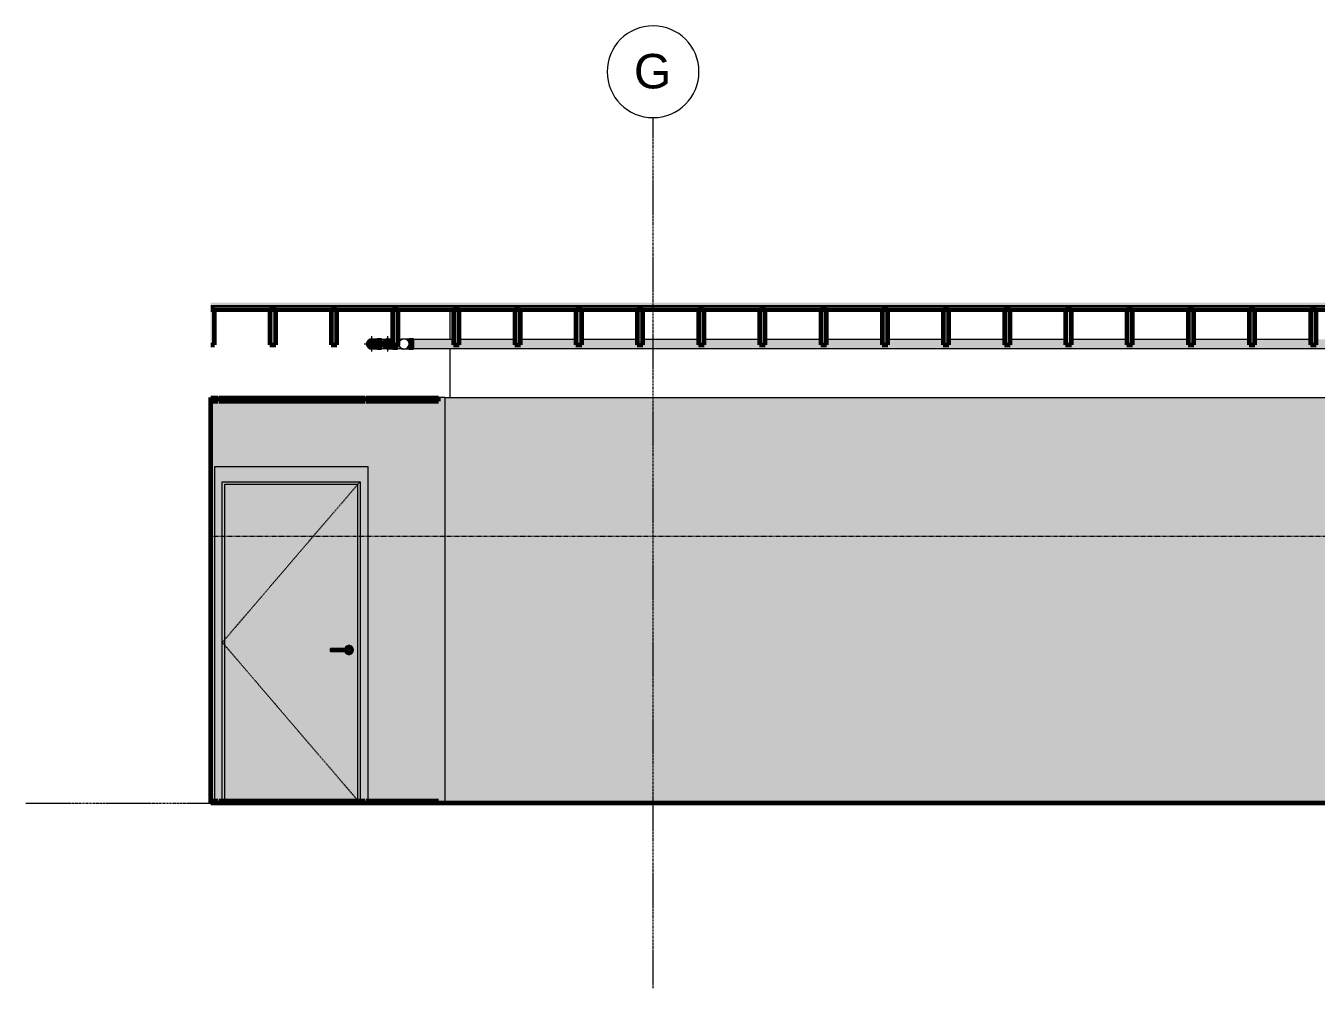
# Model space of a CAD drawing. Header units: inches. Extents: x 2871 to 9348, y -48 to 340.
# Drawn here: x 7843.3 to 8180.7, y 87.6 to 339.2 of the extents above; entities that cross this region are included whole.
import ezdxf

# ---------------------------------------------------------------- set-up
doc = ezdxf.new("R2010")
doc.units = ezdxf.units.IN
doc.header["$MEASUREMENT"] = 0
for name, pattern in [('Aligning Line 1_8_', [0.25, 0.125, -0.125]), ('Dash 1_16_', [0.125, 0.0625, -0.0625]), ('Grid Line 1_2_', [0.875, 0.5, -0.125, 0.125, -0.125])]:
    doc.linetypes.add(name, pattern=pattern)
for name, color, linetype, lineweight in [('0-3', 165, 'Continuous', 5), ('0-7', 130, 'Continuous', 5), ('A-CLNG', 13, 'Continuous', 18), ('A-CLNG-2', 13, 'Continuous', 60), ('A-DOOR', 31, 'Continuous', 18), ('A-DOOR-4', 31, 'Continuous', 9), ('A-DOOR-6', 31, 'Dash 1_16_', 9), ('A-DOOR-FRAM', 31, 'Continuous', 9), ('A-DOOR-FRAM-3', 31, 'Continuous', 18), ('A-FLOR', 192, 'Continuous', 18), ('A-FLOR-3', 250, 'Continuous', 60), ('A-FLOR-4', 21, 'Continuous', 18), ('A-FLOR-5', 135, 'Continuous', 5), ('A-FLOR-6', 10, 'Continuous', 18), ('A-FLOR-8', 192, 'Continuous', 60), ('A-FLOR-LEVL-1', 51, 'Grid Line 1_2_', 9), ('A-FLOR-MCUT-1', 10, 'Continuous', 18), ('A-FLOR-PATT-2', 253, 'Continuous', 9), ('G-ANNO-SYMB-1', 147, 'Aligning Line 1_8_', 9), ('I-WALL', 2, 'Continuous', 18), ('I-WALL-1', 2, 'Continuous', 5), ('I-WALL-2', 2, 'Continuous', 60), ('P-PIPE', 3, 'Continuous', 9), ('P-PIPE-1', 3, 'Continuous', 5), ('P-PIPE-CNTR', 3, 'Continuous', 9), ('S-BEAM', 12, 'Continuous', 9), ('S-BEAM-1', 12, 'Continuous', 60), ('S-GRID-1', 1, 'Grid Line 1_2_', 9), ('S-GRID-IDEN', 1, 'Continuous', 9), ('S-GRID-IDEN-1', 147, 'Continuous', 9)]:
    doc.layers.add(name, color=color, linetype=linetype, lineweight=lineweight)
doc.styles.add('Arial', font='arial.ttf', dxfattribs={"height": 9})

# ---------------------------------------------------------------- blocks, each defined once
blk = doc.blocks.new('CTR - 2nd Phase_rvt-7-Elevation 9 - a')
at = {"layer": 'A-FLOR-LEVL-1'}
blk.add_line((10303.21, 136), (11795.56, 136), dxfattribs=at)
blk = doc.blocks.new('CTR - 1st Phase - Unit Layouts_rvt-7-Elevation 9 - a')
at = {"layer": 'A-FLOR-LEVL-1'}
blk.add_line((10303.21, 136), (11795.56, 136), dxfattribs=at)
blk = doc.blocks.new('Grid - Grid Head - Circle-50561-Elevation 9 - a')
at = {"layer": 'S-GRID-IDEN-1'}
for start, end in [(0, 180), (180, 360)]:
    blk.add_arc((11535.19, 327.16), 12, start, end, dxfattribs=at)
blk = doc.blocks.new('CTR - 1st Phase - Shell_rvt-7-Elevation 9 - a')
at = {"layer": 'A-FLOR-4'}
blk.add_hatch(color=256, dxfattribs=at).paths.add_polyline_path([(11071.2, 265), (11747.21, 265), (11747.21, 265.75), (10351.58, 265.75), (10351.58, 265), (11060.3, 265)], flags=0)
at = {"layer": 'A-FLOR-5'}
blk.add_hatch(color=256, dxfattribs=at).paths.add_polyline_path([(11725.41, 265.75), (11747.21, 265.75), (11747.21, 266), (10351.58, 266), (10351.58, 265.75), (11714.5, 265.75)], flags=0)
at = {"layer": 'A-FLOR-PATT-2'}
h = blk.add_hatch(dxfattribs=at)
h.set_pattern_fill('FP_12', color=256, style=0, pattern_type=2)
h.set_pattern_definition([(0, (10972.352, 0), (15.36, 3.84), [0.634, -10.886, 0.634, -10.886, -61.44]), (0, (10972.352, 0), (15.36, 3.84), [-23.04, 0.634, -22.406, 0.634, -10.886, -26.88]), (0, (10972.352, 0), (15.36, 3.84), [-57.6, 0.634, -7.046, 0.634, -18.566]), (120, (10978.112, 1.92), (-11.005538, 11.38215), [0.634, -10.886, 0.634, -10.886, -61.44]), (120, (10978.112, 1.92), (-11.005538, 11.38215), [-23.04, 0.634, -22.406, 0.634, -10.886, -26.88]), (120, (10978.112, 1.92), (-11.005538, 11.38215), [-57.6, 0.634, -7.046, 0.634, -18.566]), (240, (10980.032, 9.6), (-4.354462, -15.22215), [0.634, -10.886, 0.634, -10.886, -61.44]), (240, (10980.032, 9.6), (-4.354462, -15.22215), [-23.04, 0.634, -22.406, 0.634, -10.886, -26.88]), (240, (10980.032, 9.6), (-4.354462, -15.22215), [-57.6, 0.634, -7.046, 0.634, -18.566])])
h.paths.add_polyline_path([(11071.2, 266), (11747.21, 266), (11747.21, 266.79), (10351.58, 266.79), (10351.58, 266), (11060.3, 266)], flags=0)
at = {"layer": 'A-FLOR-3'}
for p, q in [((10351.58, 265), (11747.21, 265)), ((11546.99, 136), (10351.58, 136))]:
    blk.add_line(p, q, dxfattribs=at)
at = {"layer": 'A-FLOR-6'}
for p, q in [((10414.04, 265), (10414.04, 257.19)), ((10414.04, 254.81), (10414.04, 241.88))]:
    blk.add_line(p, q, dxfattribs=at)
at = {"layer": 'A-FLOR-LEVL-1'}
blk.add_line((10303.21, 136), (11795.56, 136), dxfattribs=at)
at = {"layer": 'A-FLOR-MCUT-1'}
for p, q in [((11747.21, 266), (10351.58, 266)), ((11747.21, 265.75), (10351.58, 265.75))]:
    blk.add_line(p, q, dxfattribs=at)
at = {"layer": 'G-ANNO-SYMB-1'}
blk.add_line((10351.58, 205.76), (11747.21, 205.76), dxfattribs=at)
at = {"layer": 'S-GRID-1'}
blk.add_line((10467.19, 87.62), (10467.19, 315.16), dxfattribs=at)
at = {"layer": '0-3'}
blk.add_blockref('Grid - Grid Head - Circle-50561-Elevation 9 - a', (-1068, 0), dxfattribs=at)
at = {"layer": 'S-GRID-IDEN', "insert": (10462.19, 331.8), "char_height": 9, "width": 11.9685, "attachment_point": 1, "style": 'Arial'}
blk.add_mtext('G', dxfattribs=at)
blk = doc.blocks.new('CTR - 1st Phase -Stairs _ Elevators_rvt-7-Elevation 9 - a')
at = {"layer": 'A-FLOR-LEVL-1'}
blk.add_line((10303.21, 136), (11795.56, 136), dxfattribs=at)
blk = doc.blocks.new('Dimension Lumber - 2x10-2056819-Elevation 9 - a')
at = {"layer": 'S-BEAM'}
blk.add_hatch(color=256, dxfattribs=at).paths.add_polyline_path([(11680.54, 255.75), (11680.54, 265), (11679.04, 265), (11679.04, 255.75), (11680.43, 255.75)], flags=0)
at = {"layer": 'S-BEAM-1'}
for p, q in [((11680.54, 265), (11679.04, 265)), ((11679.04, 265), (11679.04, 255.75)), ((11680.54, 255.75), (11680.54, 265)), ((11679.04, 255.75), (11680.54, 255.75))]:
    blk.add_line(p, q, dxfattribs=at)
blk = doc.blocks.new('Dimension Lumber - 2x10-2056818-Elevation 9 - a')
at = {"layer": 'S-BEAM'}
blk.add_hatch(color=256, dxfattribs=at).paths.add_polyline_path([(11744.54, 255.75), (11744.54, 265), (11743.04, 265), (11743.04, 255.75)], flags=0)
at = {"layer": 'S-BEAM-1'}
for p, q in [((11744.54, 265), (11743.04, 265)), ((11743.04, 265), (11743.04, 255.75)), ((11744.54, 255.75), (11744.54, 265)), ((11743.04, 255.75), (11744.54, 255.75))]:
    blk.add_line(p, q, dxfattribs=at)
blk = doc.blocks.new('Dimension Lumber - 2x10-V11-Elevation 9 - a')
at = {"layer": 'S-BEAM'}
blk.add_hatch(color=256, dxfattribs=at).paths.add_polyline_path([(10351.58, 255.75), (10352.54, 255.75), (10352.54, 265), (10351.58, 265)], flags=0)
at = {"layer": 'S-BEAM-1'}
for p, q in [((10352.54, 265), (10351.58, 265)), ((10352.54, 255.75), (10352.54, 265)), ((10351.58, 255.75), (10352.54, 255.75))]:
    blk.add_line(p, q, dxfattribs=at)
blk = doc.blocks.new('HOLLOW METAL - UNIT DOOR-2058840-Elevation 9 - a')
at = {"layer": 'A-DOOR'}
h = blk.add_hatch(color=256, dxfattribs=at)
h.paths.add_polyline_path([(11004.36, 136.5), (11004.36, 219.38), (10969.61, 219.38), (10969.61, 136.5)], flags=0)
h.paths.add_polyline_path([(11002.13, 174.82), (11001.83, 174.86), (11001.54, 174.98), (11001.3, 175.16), (11001.11, 175.41), (11001.03, 175.61), (10997.31, 175.62), (10997.31, 176.39), (11001.03, 176.39), (11001.11, 176.59), (11001.33, 176.86), (11001.54, 177.02), (11001.83, 177.14), (11002.13, 177.18), (11002.44, 177.14), (11002.73, 177.02), (11002.97, 176.84), (11003.16, 176.59), (11003.28, 176.31), (11003.32, 176), (11003.28, 175.69), (11003.16, 175.41), (11002.97, 175.16), (11002.73, 174.98), (11002.44, 174.86)], flags=0)
for points in [[(11000.95, 176), (11001.45, 176), (11001.45, 176.39), (10997.31, 176.38), (10997.31, 176), (11000.33, 176)], [(11000.96, 175.61), (11001.45, 175.62), (11001.45, 176), (10997.31, 176), (10997.31, 175.61), (11000.95, 175.61)], [(11001.69, 176), (11002.43, 176), (11002.4, 176.14), (11002.34, 176.25), (11002.25, 176.33), (11002.16, 176.37), (11002.12, 176.38), (11001.95, 176.38), (11001.85, 176.38), (11001.45, 176.38), (11001.45, 176), (11001.69, 176)]]:
    blk.add_hatch(color=256, dxfattribs=at).paths.add_polyline_path(points, flags=0)
h = blk.add_hatch(color=256, dxfattribs=at)
h.paths.add_polyline_path([(11002.31, 176.28), (11002.4, 176.13), (11002.42, 176.1), (11002.43, 175.99), (11002.39, 175.83), (11002.34, 175.75), (11002.32, 175.76), (11002.38, 176.01), (11002.32, 176.25)], flags=0)
h.paths.add_polyline_path([(11002.13, 174.82), (11002.44, 174.86), (11002.73, 174.98), (11002.97, 175.16), (11003.16, 175.41), (11003.28, 175.69), (11003.32, 176), (11003.28, 176.31), (11003.16, 176.59), (11002.94, 176.86), (11002.73, 177.02), (11002.44, 177.14), (11002.13, 177.18), (11001.83, 177.14), (11001.54, 177.02), (11001.3, 176.84), (11001.11, 176.59), (11001.04, 176.39), (11002.05, 176.38), (11002.04, 176.39), (11002.19, 176.36), (11002.3, 176.29), (11002.31, 176.25), (11002.37, 175.97), (11002.31, 175.72), (11002.18, 175.64), (11002.1, 175.62), (11001.93, 175.61), (11001.86, 175.62), (11001.03, 175.61), (11001.11, 175.41), (11001.3, 175.16), (11001.54, 174.98), (11001.83, 174.86)], flags=0)
h = blk.add_hatch(color=256, dxfattribs=at)
h.paths.add_polyline_path([(11002.31, 175.72), (11002.41, 175.88), (11002.42, 175.9), (11002.42, 176), (11002.38, 176), (11002.32, 175.75)], flags=0)
h.paths.add_polyline_path([(11002.04, 175.61), (11002.19, 175.64), (11002.25, 175.67), (11002.31, 175.75), (11002.38, 176), (11001.45, 176), (11001.45, 175.61), (11001.48, 175.62), (11002.01, 175.61)], flags=0)
at = {"layer": 'A-DOOR-FRAM-3'}
for points in [[(10967.92, 136), (10968.17, 136), (10968.17, 136.5), (10968.99, 136.5), (10968.99, 220), (11004.99, 220), (11004.99, 136.5), (11006.32, 136.5), (11006.32, 136), (11006.57, 136), (11006.57, 136.5), (11006.99, 136.5), (11006.99, 224), (10966.99, 224), (10967, 136.5), (10967.92, 136.5)], [(11004.99, 136.5), (11004.99, 136.5), (11004.99, 220), (10968.99, 220), (10968.99, 136.5), (10969.61, 136.5), (10969.61, 219.38), (11004.36, 219.38), (11004.36, 136.5)]]:
    blk.add_hatch(color=256, dxfattribs=at).paths.add_polyline_path(points, flags=0)
at = {"layer": 'A-DOOR-4'}
for p, q in [((11001.45, 176.39), (10997.31, 176.39)), ((10997.31, 176), (10997.31, 176.39)), ((10997.31, 175.61), (10997.31, 176)), ((10997.31, 175.61), (11001.45, 175.61))]:
    blk.add_line(p, q, dxfattribs=at)
at = {"layer": 'A-DOOR-4', "flags": 128}
for points in [[(11002.04, 176.39), (11001.88, 176.39), (11001.5, 176.39), (11001.45, 176.39)], [(11001.45, 175.61), (11001.84, 175.61), (11002.03, 175.61), (11002.04, 175.61)]]:
    blk.add_lwpolyline(points, dxfattribs=at)
at = {"layer": 'A-DOOR-4'}
for start, end in [(0, 160.3657), (199.5633, 0)]:
    blk.add_arc((11002.13, 176), 1.18, start, end, dxfattribs=at)
at = {"layer": 'A-DOOR-6'}
for p, q in [((11004.99, 220), (10968.99, 178)), ((10968.99, 178), (11004.56, 136.5))]:
    blk.add_line(p, q, dxfattribs=at)
at = {"layer": 'A-DOOR-FRAM'}
for p, q in [((10968.99, 136.5), (10968.99, 220)), ((10968.99, 220), (11004.99, 220)), ((10969.61, 136.5), (10969.61, 219.38)), ((10969.61, 219.38), (11004.36, 219.38)), ((11004.36, 219.38), (11004.36, 136.5)), ((11004.99, 220), (11004.99, 136.5))]:
    blk.add_line(p, q, dxfattribs=at)
blk = doc.blocks.new('Elbow - PVC - Sch 40 - Standard-2079255-Elevation 9 - a')
at = {"layer": 'P-PIPE'}
h = blk.add_hatch(color=256, dxfattribs=at)
h.paths.add_polyline_path([(10393.69, 254.66), (10394.04, 254.7), (10394.38, 254.85), (10394.64, 255.05), (10394.86, 255.35), (10394.99, 255.65), (10395.03, 256), (10394.99, 256.35), (10394.84, 256.69), (10394.64, 256.95), (10394.28, 257.2), (10394.04, 257.3), (10393.69, 257.34), (10393.34, 257.3), (10393, 257.15), (10392.74, 256.95), (10392.53, 256.67), (10392.39, 256.35), (10392.35, 256), (10392.39, 255.65), (10392.54, 255.31), (10392.74, 255.05), (10393.1, 254.8), (10393.38, 254.7)], flags=0)
h.paths.add_polyline_path([(10393.69, 254.81), (10393.38, 254.85), (10393.05, 255.01), (10392.85, 255.16), (10392.66, 255.41), (10392.54, 255.69), (10392.5, 256), (10392.54, 256.31), (10392.69, 256.63), (10392.91, 256.88), (10393.1, 257.03), (10393.38, 257.15), (10393.69, 257.19), (10394, 257.15), (10394.28, 257.03), (10394.53, 256.84), (10394.73, 256.57), (10394.85, 256.25), (10394.88, 256), (10394.84, 255.69), (10394.72, 255.41), (10394.53, 255.16), (10394.24, 254.95), (10394, 254.85), (10393.83, 254.83)], flags=0)
for points in [[(10395.03, 256), (10395.07, 256), (10395.07, 257.34), (10393.83, 257.33), (10394.06, 257.29), (10394.38, 257.15), (10394.69, 256.89), (10394.87, 256.64), (10394.99, 256.35)], [(10395.19, 256), (10396.22, 256), (10396.22, 257.34), (10395.07, 257.34), (10395.07, 256)], [(10395.07, 254.66), (10395.07, 256), (10395.03, 256), (10394.99, 255.65), (10394.84, 255.31), (10394.64, 255.05), (10394.36, 254.84), (10394, 254.69), (10393.83, 254.66), (10394.85, 254.66), (10395.03, 254.66)], [(10395.19, 254.66), (10396.22, 254.66), (10396.22, 256), (10395.07, 256), (10395.07, 254.66)]]:
    blk.add_hatch(color=256, dxfattribs=at).paths.add_polyline_path(points, flags=0)
for p, q in [((10396.22, 257.34), (10395.07, 257.34)), ((10396.22, 257.34), (10396.22, 256)), ((10395.07, 254.66), (10396.22, 254.66)), ((10396.22, 256), (10396.22, 254.66))]:
    blk.add_line(p, q, dxfattribs=at)
at = {"layer": 'P-PIPE', "flags": 128}
for points in [[(10392.35, 256), (10392.35, 256.05), (10392.35, 256.11), (10392.36, 256.16), (10392.36, 256.21), (10392.37, 256.27), (10392.38, 256.32), (10392.4, 256.37), (10392.41, 256.42), (10392.43, 256.47), (10392.45, 256.52), (10392.47, 256.57), (10392.5, 256.62), (10392.52, 256.67), (10392.55, 256.71), (10392.58, 256.76), (10392.61, 256.8), (10392.64, 256.85), (10392.68, 256.89), (10392.72, 256.93), (10392.75, 256.96), (10392.79, 257), (10392.83, 257.04), (10392.88, 257.07), (10392.92, 257.1), (10392.96, 257.13), (10393.01, 257.16), (10393.06, 257.19), (10393.1, 257.21), (10393.15, 257.23), (10393.2, 257.25), (10393.25, 257.27), (10393.3, 257.29), (10393.36, 257.3), (10393.41, 257.31), (10393.46, 257.32), (10393.51, 257.33), (10393.57, 257.34), (10393.62, 257.34), (10393.68, 257.34), (10393.69, 257.34)], [(10393.69, 257.34), (10393.69, 257.34), (10393.69, 257.34), (10393.7, 257.34), (10393.71, 257.34), (10393.72, 257.34), (10393.73, 257.34), (10393.74, 257.34), (10393.76, 257.34), (10393.78, 257.34), (10393.8, 257.34), (10393.82, 257.34), (10393.85, 257.34), (10393.87, 257.34), (10393.9, 257.34), (10393.93, 257.34), (10393.96, 257.34), (10394, 257.34), (10394.03, 257.34), (10394.07, 257.34), (10394.11, 257.34), (10394.15, 257.34), (10394.19, 257.34), (10394.23, 257.34), (10394.28, 257.34), (10394.32, 257.34), (10394.37, 257.34), (10394.42, 257.34), (10394.47, 257.34), (10394.52, 257.34), (10394.57, 257.34), (10394.62, 257.34), (10394.67, 257.34), (10394.72, 257.34), (10394.78, 257.34), (10394.83, 257.34), (10394.89, 257.34), (10394.94, 257.34), (10395, 257.34), (10395.05, 257.34), (10395.07, 257.34)], [(10393.69, 254.66), (10393.64, 254.66), (10393.58, 254.66), (10393.53, 254.67), (10393.48, 254.67), (10393.42, 254.68), (10393.37, 254.69), (10393.32, 254.71), (10393.27, 254.72), (10393.22, 254.74), (10393.17, 254.76), (10393.12, 254.78), (10393.07, 254.81), (10393.02, 254.83), (10392.98, 254.86), (10392.93, 254.89), (10392.89, 254.92), (10392.84, 254.95), (10392.8, 254.99), (10392.76, 255.03), (10392.73, 255.06), (10392.69, 255.1), (10392.65, 255.14), (10392.62, 255.19), (10392.59, 255.23), (10392.56, 255.27), (10392.53, 255.32), (10392.5, 255.37), (10392.48, 255.41), (10392.46, 255.46), (10392.44, 255.51), (10392.42, 255.56), (10392.4, 255.61), (10392.39, 255.67), (10392.38, 255.72), (10392.37, 255.77), (10392.36, 255.82), (10392.35, 255.88), (10392.35, 255.93), (10392.35, 255.99), (10392.35, 256)], [(10395.07, 254.66), (10395.01, 254.66), (10394.96, 254.66), (10394.9, 254.66), (10394.85, 254.66), (10394.79, 254.66), (10394.74, 254.66), (10394.69, 254.66), (10394.63, 254.66), (10394.58, 254.66), (10394.53, 254.66), (10394.48, 254.66), (10394.43, 254.66), (10394.38, 254.66), (10394.33, 254.66), (10394.29, 254.66), (10394.24, 254.66), (10394.2, 254.66), (10394.16, 254.66), (10394.12, 254.66), (10394.08, 254.66), (10394.04, 254.66), (10394.01, 254.66), (10393.97, 254.66), (10393.94, 254.66), (10393.91, 254.66), (10393.88, 254.66), (10393.85, 254.66), (10393.83, 254.66), (10393.8, 254.66), (10393.78, 254.66), (10393.76, 254.66), (10393.75, 254.66), (10393.73, 254.66), (10393.72, 254.66), (10393.71, 254.66), (10393.7, 254.66), (10393.7, 254.66), (10393.69, 254.66), (10393.69, 254.66), (10393.69, 254.66)]]:
    blk.add_lwpolyline(points, dxfattribs=at)
at = {"layer": 'P-PIPE'}
for start, end in [(0, 180), (180, 0)]:
    blk.add_arc((10393.69, 256), 1.34, start, end, dxfattribs=at)
blk = doc.blocks.new('Elbow - PVC - Sch 40 - Standard-V13-Elevation 9 - a')
at = {"layer": 'P-PIPE'}
h = blk.add_hatch(color=256, dxfattribs=at)
h.paths.add_polyline_path([(10397.82, 254.66), (10398.17, 254.7), (10398.51, 254.85), (10398.77, 255.05), (10399.01, 255.41), (10399.12, 255.69), (10399.12, 255.75), (10399.04, 255.75), (10399.02, 256.57), (10398.97, 256.69), (10398.77, 256.95), (10398.41, 257.2), (10398.17, 257.3), (10397.82, 257.34), (10397.47, 257.3), (10397.12, 257.15), (10396.87, 256.95), (10396.62, 256.59), (10396.51, 256.31), (10396.47, 256), (10396.52, 255.65), (10396.67, 255.31), (10396.87, 255.05), (10397.22, 254.8), (10397.51, 254.7)], flags=0)
h.paths.add_polyline_path([(10397.82, 254.81), (10397.51, 254.85), (10397.18, 255.01), (10396.98, 255.16), (10396.79, 255.41), (10396.67, 255.69), (10396.63, 256), (10396.67, 256.31), (10396.82, 256.63), (10397.03, 256.88), (10397.22, 257.03), (10397.51, 257.15), (10397.82, 257.19), (10398.13, 257.15), (10398.41, 257.03), (10398.66, 256.84), (10398.86, 256.57), (10398.97, 256.25), (10399.01, 256), (10398.96, 255.69), (10398.85, 255.41), (10398.66, 255.16), (10398.37, 254.95), (10398.12, 254.85), (10397.92, 254.83)], flags=0)
for points in [[(10399.04, 256.53), (10399.04, 257.34), (10397.92, 257.33), (10398.19, 257.29), (10398.51, 257.15), (10398.81, 256.89), (10399.01, 256.59), (10399.02, 256.57)], [(10399.19, 254.66), (10399.19, 255.75), (10399.13, 255.75), (10399.12, 255.65), (10398.97, 255.31), (10398.77, 255.05), (10398.44, 254.81), (10398.13, 254.69), (10397.92, 254.66), (10398.91, 254.66)], [(10399.19, 254.66), (10400.35, 254.66), (10400.35, 255.75), (10399.19, 255.75), (10399.19, 254.66)]]:
    blk.add_hatch(color=256, dxfattribs=at).paths.add_polyline_path(points, flags=0)
for p in [(10399.19, 254.66), (10400.35, 255.75)]:
    blk.add_line(p, (10400.35, 254.66), dxfattribs=at)
at = {"layer": 'P-PIPE', "flags": 128}
for points in [[(10396.47, 256), (10396.48, 256.05), (10396.48, 256.11), (10396.48, 256.16), (10396.49, 256.21), (10396.5, 256.27), (10396.51, 256.32), (10396.53, 256.37), (10396.54, 256.42), (10396.56, 256.47), (10396.58, 256.52), (10396.6, 256.57), (10396.63, 256.62), (10396.65, 256.67), (10396.68, 256.71), (10396.71, 256.76), (10396.74, 256.8), (10396.77, 256.85), (10396.81, 256.89), (10396.84, 256.93), (10396.88, 256.96), (10396.92, 257), (10396.96, 257.04), (10397, 257.07), (10397.05, 257.1), (10397.09, 257.13), (10397.14, 257.16), (10397.18, 257.19), (10397.23, 257.21), (10397.28, 257.23), (10397.33, 257.25), (10397.38, 257.27), (10397.43, 257.29), (10397.48, 257.3), (10397.54, 257.31), (10397.59, 257.32), (10397.64, 257.33), (10397.7, 257.34), (10397.75, 257.34), (10397.8, 257.34), (10397.82, 257.34)], [(10397.82, 257.34), (10397.82, 257.34), (10397.82, 257.34), (10397.83, 257.34), (10397.84, 257.34), (10397.85, 257.34), (10397.86, 257.34), (10397.87, 257.34), (10397.89, 257.34), (10397.91, 257.34), (10397.93, 257.34), (10397.95, 257.34), (10397.97, 257.34), (10398, 257.34), (10398.03, 257.34), (10398.06, 257.34), (10398.09, 257.34), (10398.12, 257.34), (10398.16, 257.34), (10398.2, 257.34), (10398.24, 257.34), (10398.28, 257.34), (10398.32, 257.34), (10398.36, 257.34), (10398.4, 257.34), (10398.45, 257.34), (10398.5, 257.34), (10398.55, 257.34), (10398.59, 257.34), (10398.64, 257.34), (10398.69, 257.34), (10398.75, 257.34), (10398.8, 257.34), (10398.85, 257.34), (10398.91, 257.34), (10398.96, 257.34), (10399.01, 257.34), (10399.04, 257.34)], [(10397.82, 254.66), (10397.76, 254.66), (10397.71, 254.66), (10397.66, 254.67), (10397.6, 254.67), (10397.55, 254.68), (10397.5, 254.69), (10397.45, 254.71), (10397.4, 254.72), (10397.34, 254.74), (10397.29, 254.76), (10397.25, 254.78), (10397.2, 254.81), (10397.15, 254.83), (10397.1, 254.86), (10397.06, 254.89), (10397.02, 254.92), (10396.97, 254.95), (10396.93, 254.99), (10396.89, 255.03), (10396.85, 255.06), (10396.82, 255.1), (10396.78, 255.14), (10396.75, 255.19), (10396.72, 255.23), (10396.69, 255.27), (10396.66, 255.32), (10396.63, 255.37), (10396.61, 255.41), (10396.59, 255.46), (10396.57, 255.51), (10396.55, 255.56), (10396.53, 255.61), (10396.52, 255.67), (10396.5, 255.72), (10396.49, 255.77), (10396.49, 255.82), (10396.48, 255.88), (10396.48, 255.93), (10396.47, 255.99), (10396.47, 256)], [(10399.19, 254.66), (10399.14, 254.66), (10399.08, 254.66), (10399.03, 254.66), (10398.97, 254.66), (10398.92, 254.66), (10398.87, 254.66), (10398.81, 254.66), (10398.76, 254.66), (10398.71, 254.66), (10398.66, 254.66), (10398.61, 254.66), (10398.56, 254.66), (10398.51, 254.66), (10398.46, 254.66), (10398.42, 254.66), (10398.37, 254.66), (10398.33, 254.66), (10398.29, 254.66), (10398.25, 254.66), (10398.21, 254.66), (10398.17, 254.66), (10398.13, 254.66), (10398.1, 254.66), (10398.07, 254.66), (10398.04, 254.66), (10398.01, 254.66), (10397.98, 254.66), (10397.96, 254.66), (10397.93, 254.66), (10397.91, 254.66), (10397.89, 254.66), (10397.88, 254.66), (10397.86, 254.66), (10397.85, 254.66), (10397.84, 254.66), (10397.83, 254.66), (10397.82, 254.66), (10397.82, 254.66), (10397.82, 254.66), (10397.82, 254.66)]]:
    blk.add_lwpolyline(points, dxfattribs=at)
at = {"layer": 'P-PIPE'}
for start, end in [(23.5863, 180), (180, 349.2196)]:
    blk.add_arc((10397.82, 256), 1.34, start, end, dxfattribs=at)

msp = doc.modelspace()

# ---------------------------------------------------------------- hatches: boundary and pattern name
at = {"layer": 'A-CLNG'}
h = msp.add_hatch(color=256, dxfattribs=at)
h.paths.add_polyline_path([(7951.24, 241.07), (7951.24, 241.82), (7932.29, 241.82), (7932.29, 241.07), (7935.3, 241.07)], flags=0)
h.paths.add_polyline_path([(7891.76, 241.07), (7893.64, 241.07), (7893.64, 241.82), (7891.7, 241.82), (7891.7, 241.07)], flags=0)
h.paths.add_polyline_path([(7893.89, 241.07), (7932.04, 241.07), (7932.04, 241.82), (7893.89, 241.82)], flags=0)
at = {"layer": 'A-FLOR'}
h = msp.add_hatch(color=256, dxfattribs=at)
h.paths.add_polyline_path([(7944.92, 136), (7951.24, 136), (7951.24, 136.5), (7932.29, 136.5), (7932.29, 136), (7935.3, 136)], flags=0)
h.paths.add_polyline_path([(7893.64, 136), (7893.64, 136.5), (7891.7, 136.5), (7891.7, 136), (7892.7, 136)], flags=0)
h.paths.add_polyline_path([(7893.89, 136), (7932.04, 136), (7932.04, 136.5), (7893.89, 136.5)], flags=0)
at = {"layer": 'I-WALL-1'}
h = msp.add_hatch(color=256, dxfattribs=at)
h.paths.add_polyline_path([(7952.9, 136), (7952.9, 242), (7891.7, 242), (7891.71, 241.82), (7893.64, 241.82), (7893.64, 241.07), (7891.7, 241.07), (7891.71, 136.5), (7892.7, 136.5), (7892.7, 224), (7932.7, 224), (7932.7, 136.5), (7951.24, 136.5), (7951.24, 136)], flags=0)
h.paths.add_polyline_path([(7893.89, 241.07), (7893.89, 241.82), (7932.04, 241.82), (7932.04, 241.07), (7913.5, 241.07)], flags=0)
h.paths.add_polyline_path([(7932.29, 241.07), (7932.29, 241.82), (7951.24, 241.82), (7951.24, 241.07), (7935.3, 241.07)], flags=0)
msp.add_hatch(color=256, dxfattribs=at).paths.add_polyline_path([(8066.15, 136), (8189.3, 136), (8189.3, 241.88), (7952.9, 241.88), (7952.9, 136), (7978.92, 136)], flags=0)
at = {"layer": 'P-PIPE'}
for points in [[(7933.8, 254.81), (7934.17, 254.88), (7934.4, 254.97), (7934.64, 255.16), (7934.83, 255.41), (7934.95, 255.71), (7934.98, 256.07), (7934.95, 256.31), (7934.83, 256.59), (7934.64, 256.84), (7934.34, 257.05), (7934.11, 257.15), (7933.8, 257.19), (7933.5, 257.15), (7933.21, 257.03), (7932.96, 256.84), (7932.76, 256.55), (7932.66, 256.31), (7932.62, 256), (7932.67, 255.65), (7932.78, 255.41), (7932.96, 255.16), (7933.21, 254.97), (7933.5, 254.85), (7933.63, 254.84)], [(7937.93, 254.81), (7938.3, 254.88), (7938.53, 254.97), (7938.77, 255.16), (7938.96, 255.41), (7939.08, 255.71), (7939.11, 256.07), (7939.08, 256.31), (7938.96, 256.59), (7938.77, 256.84), (7938.47, 257.05), (7938.24, 257.15), (7937.93, 257.19), (7937.62, 257.15), (7937.34, 257.03), (7937.09, 256.84), (7936.89, 256.55), (7936.79, 256.31), (7936.74, 256), (7936.8, 255.65), (7936.9, 255.41), (7937.09, 255.16), (7937.34, 254.97), (7937.63, 254.85), (7937.75, 254.84)]]:
    msp.add_hatch(color=256, dxfattribs=at).paths.add_polyline_path(points, flags=0)
at = {"layer": 'P-PIPE-1'}
h = msp.add_hatch(color=256, dxfattribs=at)
h.paths.add_polyline_path([(9249.71, 256), (9250.7, 256), (9250.7, 257.19), (9249.01, 257.17), (9249.06, 257.15), (9249.31, 256.95), (9249.56, 256.59), (9249.67, 256.31)], flags=0)
h.paths.add_polyline_path([(7936.59, 256), (7936.63, 256.35), (7936.79, 256.69), (7936.98, 256.95), (7937.26, 257.19), (7936.34, 257.19), (7936.34, 256)], flags=0)
h = msp.add_hatch(color=256, dxfattribs=at)
h.paths.add_polyline_path([(7940.65, 256), (7940.83, 256), (7940.88, 256.35), (7941.01, 256.67), (7941.22, 256.95), (7941.5, 257.19), (7940.65, 257.19), (7940.65, 256)], flags=0)
h.paths.add_polyline_path([(9245.83, 256.52), (9245.83, 257.19), (9245.22, 257.19), (9245.3, 257.15), (9245.56, 256.95), (9245.8, 256.59), (9245.81, 256.57)], flags=0)
h = msp.add_hatch(color=256, dxfattribs=at)
h.paths.add_polyline_path([(8600.41, 256), (8611.15, 256), (8611.15, 257.19), (8596.65, 257.17), (8596.65, 256), (8599.05, 256)], flags=0)
h.paths.add_polyline_path([(8756.65, 256), (8771.15, 256), (8771.15, 257.19), (8756.65, 257.19), (8756.65, 256.19)], flags=0)
h.paths.add_polyline_path([(7944.71, 256), (7955.15, 256), (7955.15, 257.19), (7944.71, 257.19), (7944.71, 256.31)], flags=0)
h.paths.add_polyline_path([(9242.07, 256), (9242.07, 257.19), (9236.65, 257.19), (9236.65, 256), (9240.99, 256)], flags=0)
h.paths.add_polyline_path([(7956.65, 256), (7971.15, 256.01), (7971.15, 257.19), (7956.65, 257.19), (7956.65, 256)], flags=0)
h.paths.add_polyline_path([(8755.15, 256), (8755.15, 257.19), (8740.65, 257.19), (8740.65, 256), (8754.42, 256)], flags=0)
h.paths.add_polyline_path([(7972.65, 256), (7987.15, 256.01), (7987.15, 257.19), (7972.65, 257.19), (7972.65, 256.01)], flags=0)
h.paths.add_polyline_path([(9235.15, 256), (9235.15, 257.19), (9220.65, 257.19), (9220.65, 256), (9234.17, 256)], flags=0)
h.paths.add_polyline_path([(7988.65, 256), (8003.15, 256.01), (8003.15, 257.19), (7988.65, 257.19), (7988.65, 256.01)], flags=0)
h.paths.add_polyline_path([(8004.65, 256), (8019.15, 256.02), (8019.15, 257.19), (8004.65, 257.19), (8004.65, 256.01)], flags=0)
h.paths.add_polyline_path([(8772.65, 256), (8787.15, 256), (8787.15, 257.19), (8772.65, 257.19), (8772.65, 256.2)], flags=0)
h.paths.add_polyline_path([(8739.15, 256), (8739.15, 257.19), (8724.65, 257.19), (8724.65, 256), (8738.07, 256)], flags=0)
h.paths.add_polyline_path([(8020.65, 256), (8035.15, 256.02), (8035.15, 257.19), (8020.65, 257.19), (8020.65, 256.02)], flags=0)
h.paths.add_polyline_path([(9219.15, 256), (9219.15, 257.19), (9204.65, 257.19), (9204.65, 256), (9217.82, 256)], flags=0)
h.paths.add_polyline_path([(8036.65, 256), (8051.15, 256), (8051.15, 257.19), (8036.65, 257.18), (8036.65, 256.02)], flags=0)
h.paths.add_polyline_path([(8052.65, 256), (8067.15, 256), (8067.15, 257.19), (8052.65, 257.18), (8052.65, 256.03)], flags=0)
h.paths.add_polyline_path([(9203.15, 256), (9203.15, 257.19), (9188.65, 257.19), (9188.65, 256), (9202.83, 256)], flags=0)
h.paths.add_polyline_path([(8723.15, 256), (8723.15, 257.19), (8708.65, 257.19), (8708.65, 256), (8723.08, 256)], flags=0)
h.paths.add_polyline_path([(8068.65, 256), (8083.15, 256), (8083.15, 257.19), (8068.65, 257.18), (8068.65, 256.03)], flags=0)
h.paths.add_polyline_path([(9187.15, 256), (9187.15, 257.19), (9172.65, 257.19), (9172.65, 256), (9186.47, 256)], flags=0)
h.paths.add_polyline_path([(8084.65, 256), (8099.15, 256), (8099.15, 257.19), (8084.65, 257.18), (8084.65, 256.03)], flags=0)
h.paths.add_polyline_path([(8788.65, 256), (8803.15, 256), (8803.15, 257.19), (8788.65, 257.19), (8788.65, 256.2)], flags=0)
h.paths.add_polyline_path([(8100.65, 256), (8115.15, 256), (8115.15, 257.19), (8100.65, 257.18), (8100.65, 256.04)], flags=0)
h.paths.add_polyline_path([(8707.15, 256), (8707.15, 257.19), (8692.65, 257.19), (8692.65, 256), (8706.72, 256)], flags=0)
h.paths.add_polyline_path([(9171.15, 256), (9171.15, 257.19), (9156.65, 257.19), (9156.65, 256), (9170.12, 256)], flags=0)
h.paths.add_polyline_path([(8116.65, 256), (8131.15, 256), (8131.15, 257.19), (8116.65, 257.18), (8116.65, 256.04)], flags=0)
h.paths.add_polyline_path([(9155.15, 256), (9155.15, 257.19), (9140.65, 257.19), (9140.65, 256), (9155.12, 256)], flags=0)
h.paths.add_polyline_path([(8132.65, 256), (8147.15, 256), (8147.15, 257.19), (8132.65, 257.18), (8132.65, 256.04)], flags=0)
h.paths.add_polyline_path([(8804.65, 256), (8819.15, 256), (8819.15, 257.19), (8804.65, 257.19), (8804.65, 256.2)], flags=0)
h.paths.add_polyline_path([(8691.15, 256), (8691.15, 257.19), (8676.65, 257.19), (8676.65, 256), (8690.37, 256)], flags=0)
h.paths.add_polyline_path([(8148.65, 256), (8163.15, 256), (8163.15, 257.19), (8148.65, 257.18), (8148.65, 256.05)], flags=0)
h.paths.add_polyline_path([(9139.15, 256), (9139.15, 257.19), (9124.65, 257.19), (9124.65, 256), (9138.77, 256)], flags=0)
h.paths.add_polyline_path([(8164.65, 256), (8179.15, 256), (8179.15, 257.19), (8164.65, 257.18), (8164.65, 256.05)], flags=0)
h.paths.add_polyline_path([(9123.15, 256), (9123.15, 257.19), (9108.65, 257.19), (9108.65, 256), (9122.41, 256)], flags=0)
h.paths.add_polyline_path([(8180.65, 256), (8195.15, 256), (8195.15, 257.19), (8180.65, 257.18), (8180.65, 256.06)], flags=0)
h.paths.add_polyline_path([(8675.15, 256), (8675.15, 257.19), (8660.65, 257.19), (8660.65, 256), (8674.01, 256)], flags=0)
h.paths.add_polyline_path([(8196.65, 256), (8211.15, 256), (8211.15, 257.19), (8196.65, 257.18), (8196.65, 256.06)], flags=0)
h.paths.add_polyline_path([(8820.65, 256), (8835.15, 256), (8835.15, 257.19), (8820.65, 257.19), (8820.65, 256.21)], flags=0)
h.paths.add_polyline_path([(9107.15, 256), (9107.15, 257.19), (9092.65, 257.19), (9092.65, 256), (9106.06, 256)], flags=0)
h.paths.add_polyline_path([(8212.65, 256), (8227.15, 256), (8227.15, 257.19), (8212.65, 257.18), (8212.65, 256.06)], flags=0)
h.paths.add_polyline_path([(8659.15, 256), (8659.15, 257.19), (8644.65, 257.17), (8644.65, 256), (8659.02, 256)], flags=0)
h.paths.add_polyline_path([(9091.15, 256), (9091.15, 257.19), (9076.65, 257.19), (9076.65, 256), (9091.07, 256)], flags=0)
h.paths.add_polyline_path([(8228.65, 256), (8243.15, 256), (8243.15, 257.19), (8228.65, 257.18), (8228.65, 256.07)], flags=0)
h.paths.add_polyline_path([(8244.65, 256), (8259.15, 256), (8259.15, 257.19), (8244.65, 257.18), (8244.65, 256.07)], flags=0)
h.paths.add_polyline_path([(9075.15, 256), (9075.15, 257.19), (9060.65, 257.19), (9060.65, 256), (9074.71, 256)], flags=0)
h.paths.add_polyline_path([(8260.65, 256), (8275.15, 256), (8275.15, 257.19), (8260.65, 257.18), (8260.65, 256.07)], flags=0)
h.paths.add_polyline_path([(8836.65, 256), (8851.15, 256), (8851.15, 257.19), (8836.65, 257.19), (8836.65, 256.21)], flags=0)
h.paths.add_polyline_path([(8643.15, 256), (8643.15, 257.19), (8628.65, 257.17), (8628.65, 256), (8642.66, 256)], flags=0)
h.paths.add_polyline_path([(9059.15, 256), (9059.15, 257.19), (9044.65, 257.19), (9044.65, 256), (9058.36, 256)], flags=0)
h.paths.add_polyline_path([(8276.65, 256), (8291.15, 256), (8291.15, 257.19), (8276.65, 257.18), (8276.65, 256.08)], flags=0)
h.paths.add_polyline_path([(8292.65, 256), (8307.15, 256), (8307.15, 257.19), (8292.65, 257.18), (8292.65, 256.08)], flags=0)
h.paths.add_polyline_path([(8627.15, 256), (8627.15, 257.19), (8612.65, 257.17), (8612.65, 256), (8626.31, 256)], flags=0)
h.paths.add_polyline_path([(9043.15, 256), (9043.15, 257.19), (9028.65, 257.19), (9028.65, 256), (9042, 256)], flags=0)
h.paths.add_polyline_path([(8308.65, 256), (8323.15, 256), (8323.15, 257.19), (8308.65, 257.18), (8308.65, 256.09)], flags=0)
h.paths.add_polyline_path([(8324.65, 256), (8339.15, 256), (8339.15, 257.19), (8324.65, 257.18), (8324.65, 256.09)], flags=0)
h.paths.add_polyline_path([(9027.15, 256), (9027.15, 257.19), (9012.65, 257.19), (9012.65, 256), (9027.01, 256)], flags=0)
h.paths.add_polyline_path([(8340.65, 256), (8355.15, 256), (8355.15, 257.19), (8340.65, 257.18), (8340.65, 256.09)], flags=0)
h.paths.add_polyline_path([(9011.15, 256), (9011.15, 257.19), (8996.65, 257.19), (8996.65, 256), (9010.65, 256)], flags=0)
h.paths.add_polyline_path([(8356.65, 256), (8371.15, 256), (8371.15, 257.19), (8356.65, 257.17), (8356.65, 256.1)], flags=0)
h.paths.add_polyline_path([(8852.65, 256), (8867.15, 256), (8867.15, 257.19), (8852.65, 257.19), (8852.65, 256.22)], flags=0)
h.paths.add_polyline_path([(8372.65, 256), (8387.15, 256), (8387.15, 257.19), (8372.65, 257.17), (8372.65, 256.1)], flags=0)
h.paths.add_polyline_path([(8994.36, 256), (8995.15, 256), (8995.15, 257.19), (8980.65, 257.19), (8980.67, 256), (8994.3, 256)], flags=0)
h.paths.add_polyline_path([(8388.65, 256), (8403.15, 256), (8403.15, 257.19), (8388.65, 257.17), (8388.65, 256.11)], flags=0)
h.paths.add_polyline_path([(8404.65, 256), (8419.15, 256), (8419.15, 257.19), (8404.65, 257.17), (8404.65, 256.11)], flags=0)
h.paths.add_polyline_path([(8595.15, 256), (8595.15, 257.19), (8580.65, 257.17), (8580.65, 256), (8594.96, 256)], flags=0)
h.paths.add_polyline_path([(8979.15, 256), (8979.15, 257.19), (8964.65, 257.19), (8964.65, 256), (8977.94, 256)], flags=0)
h.paths.add_polyline_path([(8420.65, 256), (8435.15, 256), (8435.15, 257.19), (8420.65, 257.17), (8420.65, 256.11)], flags=0)
h.paths.add_polyline_path([(8963.15, 256), (8963.15, 257.19), (8948.65, 257.19), (8948.65, 256), (8962.95, 256)], flags=0)
h.paths.add_polyline_path([(8436.65, 256), (8451.15, 256), (8451.15, 257.19), (8436.65, 257.17), (8436.65, 256.12)], flags=0)
h.paths.add_polyline_path([(8452.65, 256), (8467.15, 256), (8467.15, 257.19), (8452.65, 257.17), (8452.65, 256.12)], flags=0)
h.paths.add_polyline_path([(8868.65, 256), (8883.15, 256), (8883.15, 257.19), (8868.65, 257.19), (8868.65, 256.22)], flags=0)
h.paths.add_polyline_path([(8579.15, 256), (8579.15, 257.19), (8564.65, 257.17), (8564.65, 256), (8578.61, 256)], flags=0)
h.paths.add_polyline_path([(8947.15, 256), (8947.15, 257.19), (8932.65, 257.19), (8932.65, 256), (8946.6, 256)], flags=0)
h.paths.add_polyline_path([(8468.65, 256), (8483.15, 256), (8483.15, 257.19), (8468.65, 257.17), (8468.65, 256.12)], flags=0)
h.paths.add_polyline_path([(8484.65, 256), (8499.15, 256), (8499.15, 257.19), (8484.65, 257.17), (8484.65, 256.13)], flags=0)
h.paths.add_polyline_path([(8931.15, 256), (8931.15, 257.19), (8916.65, 257.19), (8916.65, 256), (8930.24, 256)], flags=0)
h.paths.add_polyline_path([(8500.65, 256), (8515.15, 256), (8515.15, 257.19), (8500.65, 257.17), (8500.65, 256.13)], flags=0)
h.paths.add_polyline_path([(8915.15, 256), (8915.15, 257.19), (8900.65, 257.19), (8900.65, 256), (8913.89, 256)], flags=0)
h.paths.add_polyline_path([(8516.65, 256), (8531.15, 256), (8531.15, 257.19), (8516.65, 257.17), (8516.65, 256.14)], flags=0)
h.paths.add_polyline_path([(8563.15, 256), (8563.15, 257.19), (8548.65, 257.17), (8548.65, 256), (8562.25, 256)], flags=0)
h.paths.add_polyline_path([(8532.65, 256), (8547.15, 256), (8547.15, 257.19), (8532.65, 257.17), (8532.65, 256.14)], flags=0)
h.paths.add_polyline_path([(8884.65, 256), (8899.15, 256), (8899.15, 257.19), (8884.65, 257.19), (8884.65, 256.22)], flags=0)
h = msp.add_hatch(color=256, dxfattribs=at)
h.paths.add_polyline_path([(9248.98, 254.81), (9250.7, 254.81), (9250.7, 256), (9249.71, 256), (9249.66, 255.65), (9249.51, 255.31), (9249.31, 255.05), (9248.98, 254.81)], flags=0)
h.paths.add_polyline_path([(7936.59, 254.81), (7937.32, 254.81), (7937.24, 254.85), (7936.98, 255.05), (7936.74, 255.41), (7936.63, 255.69), (7936.59, 256), (7936.34, 256), (7936.34, 254.81)], flags=0)
h.paths.add_polyline_path([(7938.55, 254.81), (7938.55, 254.81), (7938.6, 254.83)], flags=0)
h = msp.add_hatch(color=256, dxfattribs=at)
h.paths.add_polyline_path([(7940.46, 254.81), (7941.56, 254.81), (7941.48, 254.85), (7941.22, 255.05), (7940.98, 255.41), (7940.87, 255.69), (7940.83, 256), (7940.65, 256), (7940.65, 255.75), (7940.46, 255.75), (7940.46, 254.84)], flags=0)
h.paths.add_polyline_path([(7942.79, 254.81), (7942.79, 254.81), (7942.84, 254.83)], flags=0)
h.paths.add_polyline_path([(9245.22, 254.81), (9245.83, 254.81), (9245.83, 255.48), (9245.77, 255.33), (9245.56, 255.05), (9245.22, 254.81)], flags=0)
msp.add_hatch(color=256, dxfattribs=at).paths.add_polyline_path([(8609.95, 254.81), (9242.07, 254.81), (9242.07, 256), (9236.65, 256), (9236.65, 255.75), (9235.15, 255.75), (9235.15, 256), (9220.65, 256), (9220.65, 255.75), (9219.15, 255.75), (9219.15, 256), (9204.65, 256), (9204.65, 255.75), (9203.15, 255.75), (9203.15, 256), (9188.65, 256), (9188.65, 255.75), (9187.15, 255.75), (9187.15, 256), (9172.65, 256), (9172.65, 255.75), (9171.15, 255.75), (9171.15, 256), (9156.65, 256), (9156.65, 255.75), (9155.15, 255.75), (9155.15, 256), (9140.65, 256), (9140.65, 255.75), (9139.15, 255.75), (9139.15, 256), (9124.65, 256), (9124.65, 255.75), (9123.15, 255.75), (9123.15, 256), (9108.65, 256), (9108.65, 255.75), (9107.15, 255.75), (9107.15, 256), (9092.65, 256), (9092.65, 255.75), (9091.15, 255.75), (9091.15, 256), (9076.65, 256), (9076.65, 255.75), (9075.15, 255.75), (9075.15, 256), (9060.65, 256), (9060.65, 255.75), (9059.15, 255.75), (9059.15, 256), (9044.65, 256), (9044.65, 255.75), (9043.15, 255.75), (9043.15, 256), (9028.65, 256), (9028.65, 255.75), (9027.15, 255.75), (9027.15, 256), (9012.65, 256), (9012.65, 255.75), (9011.15, 255.75), (9011.15, 256), (8996.65, 256), (8996.65, 255.75), (8995.15, 255.75), (8995.15, 256), (8980.65, 256), (8980.65, 255.75), (8979.15, 255.75), (8979.15, 256), (8964.65, 256), (8964.65, 255.75), (8963.15, 255.76), (8963.15, 256), (8948.65, 256), (8948.65, 255.75), (8947.15, 255.76), (8947.15, 256), (8932.65, 256), (8932.65, 255.75), (8931.15, 255.77), (8931.15, 256), (8916.65, 256), (8916.65, 255.75), (8915.15, 255.77), (8915.15, 256), (8900.65, 256), (8900.65, 255.75), (8899.15, 255.75), (8899.15, 256), (8884.65, 256), (8884.65, 255.75), (8883.15, 255.75), (8883.15, 256), (8868.65, 256), (8868.65, 255.75), (8867.15, 255.75), (8867.15, 256), (8852.65, 256), (8852.65, 255.75), (8851.15, 255.75), (8851.15, 256), (8836.65, 256), (8836.65, 255.75), (8835.15, 255.75), (8835.15, 256), (8820.65, 256), (8820.65, 255.75), (8819.15, 255.75), (8819.15, 256), (8804.65, 256), (8804.65, 255.75), (8803.15, 255.75), (8803.15, 256), (8788.65, 256), (8788.65, 255.75), (8787.15, 255.75), (8787.13, 256), (8772.65, 256), (8772.65, 255.75), (8771.15, 255.75), (8771.15, 256), (8756.65, 256), (8756.65, 255.75), (8755.15, 255.75), (8755.15, 256), (8740.65, 256), (8740.65, 255.75), (8739.15, 255.75), (8739.15, 256), (8724.65, 256), (8724.65, 255.75), (8723.15, 255.75), (8723.15, 256), (8708.65, 256), (8708.65, 255.75), (8707.15, 255.75), (8707.15, 256), (8692.65, 256), (8692.65, 255.75), (8691.15, 255.75), (8691.15, 256), (8676.65, 256), (8676.65, 255.75), (8675.15, 255.75), (8675.15, 256), (8660.65, 256), (8660.65, 255.75), (8659.15, 255.75), (8659.15, 256), (8644.65, 256), (8644.65, 255.75), (8643.15, 255.75), (8643.15, 256), (8628.65, 256), (8628.65, 255.75), (8627.15, 255.75), (8627.15, 256), (8612.65, 256), (8612.65, 255.75), (8611.15, 255.75), (8611.15, 256), (8596.65, 256), (8596.65, 255.75), (8595.15, 255.75), (8595.15, 256), (8580.65, 256), (8580.65, 255.75), (8579.15, 255.75), (8579.15, 256), (8564.65, 256), (8564.65, 255.75), (8563.15, 255.75), (8563.15, 256), (8548.65, 256), (8548.65, 255.75), (8547.15, 255.75), (8547.15, 256), (8532.65, 256), (8532.65, 255.75), (8531.15, 255.75), (8531.15, 256), (8516.65, 256), (8516.65, 255.75), (8515.15, 255.75), (8515.15, 256), (8500.65, 256), (8500.65, 255.75), (8499.15, 255.75), (8499.15, 256), (8484.65, 256), (8484.65, 255.75), (8483.15, 255.75), (8483.15, 256), (8468.65, 256), (8468.65, 255.75), (8467.15, 255.75), (8467.15, 256), (8452.65, 256), (8452.65, 255.75), (8451.15, 255.75), (8451.15, 256), (8436.65, 256), (8436.65, 255.75), (8435.15, 255.75), (8435.15, 256), (8420.65, 256), (8420.65, 255.75), (8419.15, 255.75), (8419.14, 256), (8404.65, 256), (8404.65, 255.75), (8403.15, 255.75), (8403.15, 256), (8388.65, 256), (8388.65, 255.75), (8387.15, 255.75), (8387.15, 256), (8372.65, 256), (8372.65, 255.75), (8371.15, 255.75), (8371.15, 256), (8356.65, 256), (8356.65, 255.75), (8355.15, 255.75), (8355.15, 256), (8340.65, 256), (8340.65, 255.75), (8339.15, 255.75), (8339.15, 256), (8324.65, 256), (8324.65, 255.75), (8323.15, 255.75), (8323.15, 256), (8308.65, 256), (8308.65, 255.75), (8307.15, 255.75), (8307.15, 256), (8292.65, 256), (8292.65, 255.75), (8291.15, 255.75), (8291.15, 256), (8276.65, 256), (8276.65, 255.75), (8275.15, 255.75), (8275.15, 256), (8260.65, 256), (8260.65, 255.75), (8259.15, 255.75), (8259.15, 256), (8244.65, 256), (8244.65, 255.75), (8243.15, 255.75), (8243.15, 256), (8228.65, 256), (8228.65, 255.75), (8227.15, 255.75), (8227.15, 256), (8212.65, 256), (8212.65, 255.75), (8211.15, 255.75), (8211.15, 256), (8196.65, 256), (8196.65, 255.75), (8195.15, 255.75), (8195.15, 256), (8180.65, 256), (8180.65, 255.75), (8179.15, 255.75), (8179.15, 256), (8164.65, 256), (8164.65, 255.75), (8163.15, 255.75), (8163.15, 256), (8148.65, 256), (8148.65, 255.75), (8147.15, 255.75), (8147.15, 256), (8132.65, 256), (8132.65, 255.75), (8131.15, 255.75), (8131.15, 256), (8116.65, 256), (8116.65, 255.75), (8115.15, 255.75), (8115.15, 256), (8100.65, 256), (8100.65, 255.75), (8099.15, 255.75), (8099.15, 256), (8084.65, 256), (8084.65, 255.75), (8083.15, 255.75), (8083.15, 256), (8068.65, 256), (8068.65, 255.75), (8067.15, 255.75), (8067.15, 256), (8052.65, 256), (8052.65, 255.75), (8051.15, 255.75), (8051.15, 256), (8036.65, 255.98), (8036.65, 255.75), (8035.15, 255.75), (8035.15, 256), (8020.65, 255.98), (8020.65, 255.75), (8019.15, 255.75), (8019.15, 256), (8004.65, 255.99), (8004.65, 255.75), (8003.15, 255.75), (8003.15, 256), (7988.65, 255.99), (7988.65, 255.75), (7987.15, 255.75), (7987.15, 256), (7972.65, 255.99), (7972.65, 255.75), (7971.15, 255.75), (7971.15, 256), (7956.65, 256), (7956.65, 255.75), (7955.15, 255.75), (7955.15, 256), (7944.71, 256), (7944.71, 254.81), (8608.59, 254.81)], flags=0)

# ---------------------------------------------------------------- linework, layer by layer
at = {"layer": 'A-CLNG-2'}
for p, q in [((7893.64, 241.82), (7891.69, 241.82)), ((7891.69, 241.07), (7893.64, 241.07)), ((7893.64, 241.07), (7893.64, 241.82)), ((7932.04, 241.82), (7893.89, 241.82)), ((7893.89, 241.82), (7893.89, 241.07)), ((7893.89, 241.07), (7932.04, 241.07)), ((7932.04, 241.07), (7932.04, 241.82)), ((7951.24, 241.82), (7932.29, 241.82)), ((7932.29, 241.82), (7932.29, 241.07)), ((7932.29, 241.07), (7951.24, 241.07)), ((7951.24, 241.07), (7951.24, 241.82))]:
    msp.add_line(p, q, dxfattribs=at)
at = {"layer": 'A-FLOR-8'}
for p, q in [((7893.64, 136.5), (7891.69, 136.5)), ((7893.64, 135.98), (7893.64, 136.5)), ((7932.04, 136.5), (7893.89, 136.5)), ((7893.89, 136.5), (7893.89, 135.98)), ((7932.04, 135.98), (7932.04, 136.5)), ((7951.24, 136.5), (7932.29, 136.5)), ((7932.29, 136.5), (7932.29, 135.98)), ((7951.24, 135.98), (7951.24, 136.5))]:
    msp.add_line(p, q, dxfattribs=at)
at = {"layer": 'A-FLOR-LEVL-1'}
msp.add_line((7843.33, 136), (9335.68, 136), dxfattribs=at)
at = {"layer": 'I-WALL'}
for p, q in [((7952.9, 242), (7891.7, 242)), ((7952.9, 242), (7952.9, 136)), ((8189.3, 241.88), (7952.9, 241.88)), ((7892.7, 136.5), (7892.7, 224)), ((7892.7, 224), (7932.7, 224)), ((7932.7, 224), (7932.7, 136.5))]:
    msp.add_line(p, q, dxfattribs=at)
at = {"layer": 'I-WALL-2'}
for p, q in [((7891.7, 242), (7891.69, 242)), ((7891.7, 136), (7891.7, 242)), ((7891.69, 136), (7891.7, 136))]:
    msp.add_line(p, q, dxfattribs=at)
at = {"layer": 'P-PIPE'}
for p, q in [((7937.32, 257.19), (7936.34, 257.19)), ((7941.56, 257.19), (7940.65, 257.19)), ((7955.15, 257.19), (7944.71, 257.19)), ((7971.15, 257.19), (7956.65, 257.19)), ((7987.15, 257.19), (7972.65, 257.19)), ((8003.15, 257.19), (7988.65, 257.19)), ((8019.15, 257.19), (8004.65, 257.19)), ((8035.15, 257.19), (8020.65, 257.19)), ((8051.15, 257.19), (8036.65, 257.19)), ((8067.15, 257.19), (8052.65, 257.19)), ((8083.15, 257.19), (8068.65, 257.19)), ((8099.15, 257.19), (8084.65, 257.19)), ((8115.15, 257.19), (8100.65, 257.19)), ((8131.15, 257.19), (8116.65, 257.19)), ((8147.15, 257.19), (8132.65, 257.19)), ((8163.15, 257.19), (8148.65, 257.19)), ((8179.15, 257.19), (8164.65, 257.19)), ((7936.34, 254.81), (7937.32, 254.81)), ((7940.46, 254.81), (7941.56, 254.81)), ((7944.71, 254.81), (9242.07, 254.81))]:
    msp.add_line(p, q, dxfattribs=at)
for centre, start, end in [((7933.8, 256), 0, 180), ((7937.93, 256), 0, 180), ((7933.8, 256), 180, 0), ((7937.93, 256), 180, 0)]:
    msp.add_arc(centre, 1.19, start, end, dxfattribs=at)
at = {"layer": 'P-PIPE-CNTR'}
for p, q in [((7933.8, 254), (7933.8, 258)), ((7937.93, 254), (7937.93, 258)), ((7931.8, 256), (7935.8, 256)), ((7935.93, 256), (7939.93, 256))]:
    msp.add_line(p, q, dxfattribs=at)

# ---------------------------------------------------------------- block references
at = {"layer": '0-7'}
for name in ['CTR - 1st Phase - Shell_rvt-7-Elevation 9 - a', 'CTR - 1st Phase -Stairs _ Elevators_rvt-7-Elevation 9 - a', 'CTR - 2nd Phase_rvt-7-Elevation 9 - a', 'CTR - 1st Phase - Unit Layouts_rvt-7-Elevation 9 - a']:
    msp.add_blockref(name, (-2459.89, 0), dxfattribs=at)
at = {"layer": 'A-DOOR'}
msp.add_blockref('HOLLOW METAL - UNIT DOOR-2058840-Elevation 9 - a', (-3074.29, 0), dxfattribs=at)
at = {"layer": 'P-PIPE'}
for name, p in [('Elbow - PVC - Sch 40 - Standard-2079255-Elevation 9 - a', (-2459.89, 0)), ('Elbow - PVC - Sch 40 - Standard-V13-Elevation 9 - a', (-2459.89, 0)), ('Elbow - PVC - Sch 40 - Standard-2079255-Elevation 9 - a', (-2451.51, 0))]:
    msp.add_blockref(name, p, dxfattribs=at)
at = {"layer": 'S-BEAM'}
for name, p in [('Dimension Lumber - 2x10-V11-Elevation 9 - a', (-2459.89, 0)), ('Dimension Lumber - 2x10-2056818-Elevation 9 - a', (-3835.89, 0)), ('Dimension Lumber - 2x10-2056818-Elevation 9 - a', (-3819.89, 0)), ('Dimension Lumber - 2x10-2056818-Elevation 9 - a', (-3803.89, 0)), ('Dimension Lumber - 2x10-2056819-Elevation 9 - a', (-3723.89, 0)), ('Dimension Lumber - 2x10-2056819-Elevation 9 - a', (-3707.89, 0)), ('Dimension Lumber - 2x10-2056819-Elevation 9 - a', (-3691.89, 0)), ('Dimension Lumber - 2x10-2056819-Elevation 9 - a', (-3675.89, 0)), ('Dimension Lumber - 2x10-2056819-Elevation 9 - a', (-3659.89, 0)), ('Dimension Lumber - 2x10-2056819-Elevation 9 - a', (-3643.89, 0)), ('Dimension Lumber - 2x10-2056819-Elevation 9 - a', (-3627.89, 0)), ('Dimension Lumber - 2x10-2056819-Elevation 9 - a', (-3611.89, 0)), ('Dimension Lumber - 2x10-2056819-Elevation 9 - a', (-3595.89, 0)), ('Dimension Lumber - 2x10-2056819-Elevation 9 - a', (-3579.89, 0)), ('Dimension Lumber - 2x10-2056819-Elevation 9 - a', (-3563.89, 0)), ('Dimension Lumber - 2x10-2056819-Elevation 9 - a', (-3547.89, 0)), ('Dimension Lumber - 2x10-2056819-Elevation 9 - a', (-3531.89, 0)), ('Dimension Lumber - 2x10-2056819-Elevation 9 - a', (-3515.89, 0)), ('Dimension Lumber - 2x10-2056819-Elevation 9 - a', (-3499.89, 0))]:
    msp.add_blockref(name, p, dxfattribs=at)

doc.saveas('drawing.dxf')
